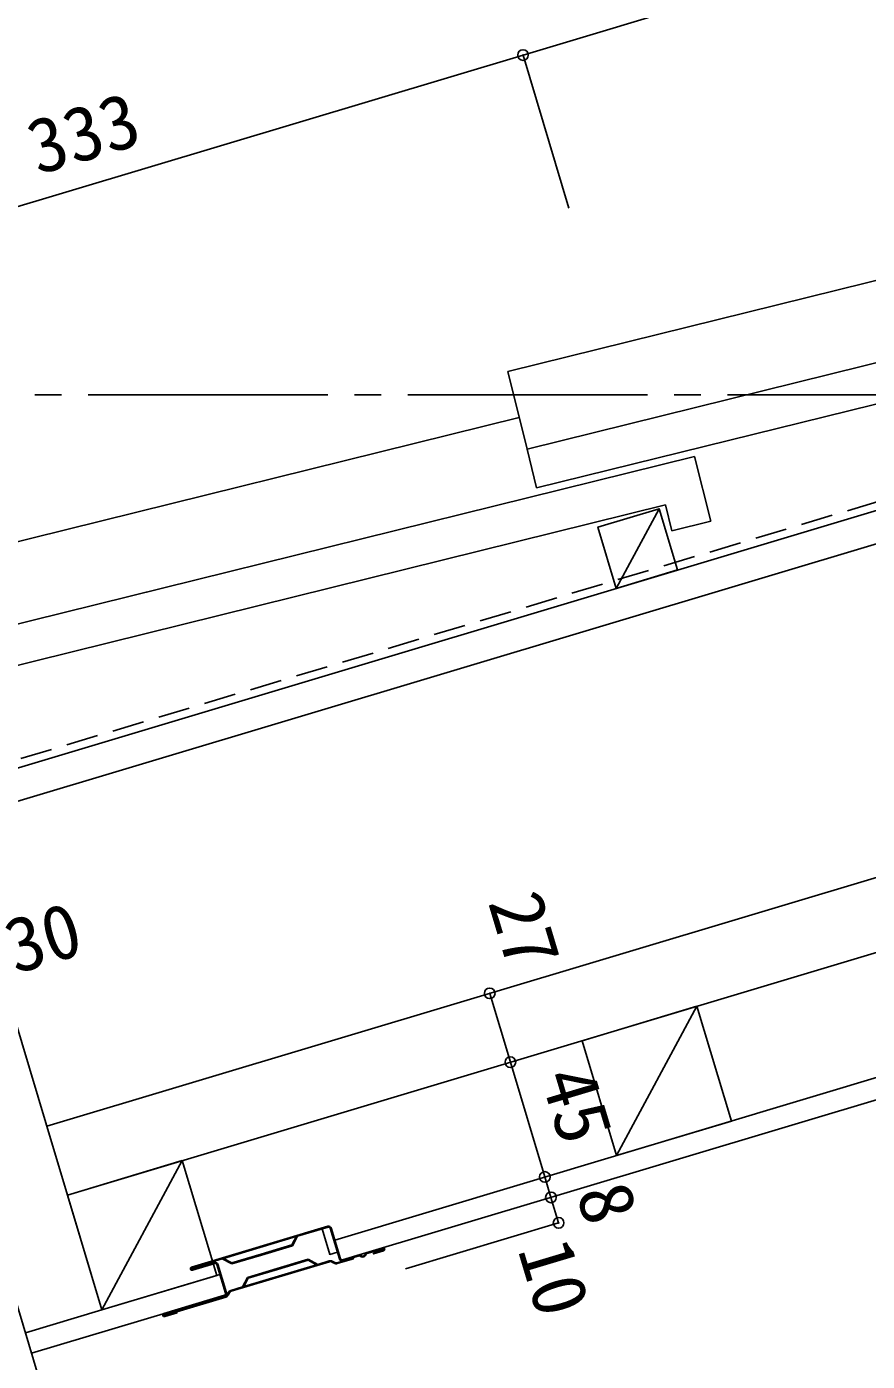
# Model space of a CAD drawing. Units: millimetres, scale not verified. Extents: x -4850 to 5514, y -1779 to 1970.
# Drawn here: x 3919 to 4235, y 656 to 1157 of the extents above; entities that cross this region are included whole.
import ezdxf
from ezdxf.enums import TextEntityAlignment as Align

# ---------------------------------------------------------------- set-up
doc = ezdxf.new("R2010")
doc.units = ezdxf.units.MM
doc.header["$LTSCALE"] = 10
doc.header["$PDMODE"] = 32
doc.header["$PDSIZE"] = 4
doc.linetypes.add('CHAIN2', pattern=[12, 9, -1, 1, -1])
doc.linetypes.add('DASHED1', pattern=[1.8, 1.2, -0.6])
doc.layers.add('0-0_データ 001', color=3, linetype='Continuous')
doc.styles.add('ＭＳ ゴシック', font='')
doc.styles.get('ＭＳ ゴシック').set_extended_font_data('MS Gothic')

msp = doc.modelspace()

# ---------------------------------------------------------------- linework, layer by layer
at = {"layer": '0-0_データ 001', "color": 5, "linetype": 'DASHED1'}
msp.add_line((5342.56, 1309.5), (3826.94, 854.81), dxfattribs=at)
at = {"layer": '0-0_データ 001'}
for p, q in [((3831.26, 840.45), (5342.56, 1293.84)), ((4107.32, 998.12), (4518.91, 1099.96)), ((4110.93, 983.56), (4507.95, 1081.79)), ((4107.32, 998.12), (4110.93, 983.56)), ((3756.77, 893.05), (4170.26, 995.36)), ((4170.26, 995.36), (4176.27, 971.09)), ((3760.37, 878.49), (4159.31, 977.2)), ((4035.12, 701.15), (4751.56, 916.08)), ((4038.05, 693.68), (4751.56, 907.73)), ((3929.91, 734.32), (3892.56, 858.84)), ((3863.82, 850.22), (3924.16, 649.07)), ((3929.91, 734.32), (3935.66, 715.16)), ((4046.86, 695.97), (4053.23, 697.87)), ((4053.37, 697.4), (4049.64, 696.28)), ((3996.24, 681.9), (4033.16, 692.98)), ((4034.94, 692.4), (4034.04, 692.89)), ((4042.19, 694.12), (4036.08, 692.29)), ((4044.46, 695.24), (4042.07, 694.53)), ((4042.19, 694.12), (4042.07, 694.53)), ((3947.73, 674.93), (3992.02, 688.22)), ((3921.29, 658.65), (3993.7, 680.37)), ((3994.19, 679.72), (3975.86, 674.22)), ((3995.08, 680.44), (3995.56, 681.34)), ((3971.29, 672.41), (3975.99, 673.81)), ((3975.99, 673.81), (3975.86, 674.22))]:
    msp.add_line(p, q, dxfattribs=at)
at = {"layer": '0-0_データ 001', "color": 4}
for p, q in [((4454.46, 1250.72), (4105.81, 1146.12)), ((4105.81, 1146.12), (3786.86, 1050.44)), ((4105.81, 1146.12), (4123.05, 1088.65)), ((4105.81, 1146.12), (4123.05, 1088.65)), ((4100.12, 1027.24), (4453.04, 1114.56)), ((4100.12, 1027.24), (4107.32, 998.12)), ((3749.56, 922.17), (4104.39, 1009.97)), ((3927.04, 743.9), (4782.56, 1000.55)), ((4093.32, 793.78), (4101.08, 767.92)), ((4101.08, 767.92), (4114.01, 724.82)), ((4116.31, 717.16), (4114.01, 724.82)), ((4119.18, 707.58), (4116.31, 717.16)), ((4119.18, 707.58), (4061.71, 690.34))]:
    msp.add_line(p, q, dxfattribs=at)
at = {"layer": '0-0_データ 001', "color": 1, "linetype": 'CHAIN2'}
msp.add_line((3342.56, 1018.55), (5509.22, 1018.55), dxfattribs=at)
at = {"layer": '0-0_データ 001', "color": 5}
for p, q in [((4156.93, 975.73), (4140.84, 945.85)), ((4171.11, 788.93), (4140.94, 732.9)), ((3977.9, 730.97), (3947.73, 674.93))]:
    msp.add_line(p, q, dxfattribs=at)
at = {"layer": '0-0_データ 001', "color": 7}
for p, q in [((3934.8, 718.04), (4751.56, 963.06)), ((4128.01, 776), (4140.94, 732.9)), ((4140.94, 732.9), (4184.04, 745.83)), ((3934.8, 718.04), (3947.73, 674.93)), ((4032.53, 706.33), (3981.38, 690.99)), ((4037.23, 694.12), (4033.77, 705.66)), ((4046.51, 696.22), (4053.13, 698.21)), ((3990.1, 692.35), (3981.72, 689.84)), ((3994.13, 681.19), (3990.91, 691.92)), ((4038.04, 693.68), (4044.62, 695.66)), ((3947.73, 674.93), (3990.83, 687.86)), ((3970.95, 673.56), (3993.7, 680.38))]:
    msp.add_line(p, q, dxfattribs=at)
at = {"layer": '0-0_データ 001', "color": 6}
for p, q in [((4020.65, 702.41), (3993.36, 694.22)), ((4018.98, 699.29), (4020.89, 702.84)), ((4032.63, 706), (4021.13, 702.55)), ((4036.9, 694.02), (4033.44, 705.56)), ((4018.98, 699.29), (4007.48, 695.84)), ((3992.88, 694.07), (3981.48, 690.65)), ((3990, 692.69), (3981.62, 690.17)), ((3994.47, 681.29), (3991.25, 692.02)), ((3992.88, 694.07), (3996.43, 692.16)), ((3996.47, 692.54), (3992.92, 694.45)), ((3996.43, 692.16), (4007.58, 695.51)), ((3996.47, 692.54), (4007.48, 695.84)), ((4028.25, 691.87), (4000.95, 683.68)), ((4025.18, 693.92), (4013.54, 690.43)), ((4025.14, 693.55), (4013.65, 690.1)), ((4025.14, 693.55), (4028.69, 691.63)), ((4028.73, 692.01), (4025.18, 693.92)), ((4033.06, 693.31), (4028.73, 692.01)), ((4034.21, 693.2), (4035.11, 692.71)), ((4042.09, 694.46), (4035.98, 692.62)), ((4042.07, 694.53), (4038.14, 693.35)), ((4000.48, 683.54), (4002.39, 687.09)), ((4002.63, 686.79), (4000.72, 683.24)), ((4002.39, 687.09), (4013.54, 690.43)), ((4002.63, 686.79), (4013.65, 690.1)), ((3996.14, 682.24), (4000.48, 683.54)), ((3993.8, 680.05), (3971.05, 673.22)), ((3994.09, 680.05), (3971.69, 673.34)), ((3995.25, 681.51), (3994.77, 680.61)), ((3971.19, 672.74), (3975.89, 674.15)), ((3971.79, 673), (3971.69, 673.34)), ((3975.86, 674.22), (3971.79, 673))]:
    msp.add_line(p, q, dxfattribs=at)
at = {"layer": '0-0_データ 001'}
for points in [[(5342.56, 1306.36), (3827.81, 851.94), (3831.26, 840.45)], [(4159.31, 977.2), (4161.71, 967.49), (4176.27, 971.09)], [(3918.99, 666.31), (3947.73, 674.93), (3935.66, 715.16)], [(4053.47, 697.06), (4049.74, 695.94), (4049.64, 696.28)]]:
    msp.add_lwpolyline(points, dxfattribs=at)
at = {"layer": '0-0_データ 001', "color": 7}
msp.add_lwpolyline([(4140.84, 945.85), (4163.83, 952.75), (4156.93, 975.73), (4133.94, 968.84)], close=True, dxfattribs=at)
for points in [[(4128.01, 776), (4171.11, 788.93), (4184.04, 745.83)], [(3934.8, 718.04), (3977.9, 730.97), (3990.83, 687.86)]]:
    msp.add_lwpolyline(points, dxfattribs=at)
at = {"layer": '0-0_データ 001', "color": 6}
for points in [[(4021.13, 702.55), (4019.22, 699), (4007.58, 695.51)], [(4036.12, 696.61), (4033.25, 695.74), (4030.38, 705.32)]]:
    msp.add_lwpolyline(points, dxfattribs=at)
at = {"layer": '0-0_データ 001', "color": 7}
for centre, radius, start, end in [((4032.81, 705.37), 1, 16.6992, 106.6992), ((3990.29, 691.73), 0.65, 16.6992, 106.6992), ((4037.86, 694.31), 0.65, 196.6992, 286.6992), ((3981.55, 690.41), 0.6, 106.6992, 286.6992), ((3993.51, 681), 0.65, 286.6992, 16.6992)]:
    msp.add_arc(centre, radius, start, end, dxfattribs=at)
at = {"layer": '0-0_データ 001', "color": 6}
for centre, radius, start, end in [((4032.81, 705.37), 0.65, 16.6992, 106.6992), ((3990.29, 691.73), 1, 16.6992, 106.6992), ((4033.5, 691.88), 1.5, 61.6992, 106.6992), ((4035.65, 693.72), 1.15, 241.6992, 286.6992), ((4037.86, 694.31), 1, 196.6992, 286.6992), ((4045.52, 696.08), 1, 205.3262, 8.0723), ((3981.55, 690.41), 0.25, 106.6992, 286.6992), ((3996.57, 680.8), 1.5, 106.6992, 151.6992), ((3993.51, 681), 1, 286.6992, 16.6992), ((3993.75, 681.15), 1.15, 286.6992, 331.6992), ((3971.12, 672.98), 0.25, 106.6992, 286.6992)]:
    msp.add_arc(centre, radius, start, end, dxfattribs=at)
at = {"layer": '0-0_データ 001'}
for centre, radius, start, end in [((4053.3, 697.64), 0.6, 286.6992, 106.6992), ((4053.3, 697.64), 0.25, 286.6992, 106.6992), ((4033.5, 691.88), 1.15, 61.6992, 106.6992), ((4035.65, 693.72), 1.5, 241.6992, 286.6992), ((4045.52, 696.08), 1.35, 218.4377, 354.9608), ((3996.57, 680.8), 1.15, 106.6992, 151.6992), ((3993.75, 681.15), 1.5, 286.6992, 331.6992), ((3971.12, 672.98), 0.6, 106.6992, 286.6992)]:
    msp.add_arc(centre, radius, start, end, dxfattribs=at)
at = {"layer": '0-0_データ 001', "color": 4}
for p in [(4105.81, 1146.12), (4105.81, 1146.12), (4093.32, 793.78), (4101.08, 767.92), (4114.01, 724.82), (4114.01, 724.82), (4116.31, 717.16), (4116.31, 717.16), (4119.18, 707.58)]:
    msp.add_point(p, dxfattribs=at)

# ---------------------------------------------------------------- texts
at = {"layer": '0-0_データ 001', "color": 7, "style": 'ＭＳ ゴシック'}
for s, rotation, p in [('333', 16.699, (3925.36, 1095.12)), ('30', 16.699, (3916.92, 795.03)), ('27', 286.699, (4086.71, 826.25)), ('45', 286.699, (4106.4, 760.64)), ('8', 286.699, (4119.8, 717.09)), ('10', 286.699, (4097.84, 695.8))]:
    msp.add_text(s, height=20.53, rotation=rotation, dxfattribs=at).set_placement(p, align=Align.BOTTOM_LEFT)

doc.saveas('drawing.dxf')
